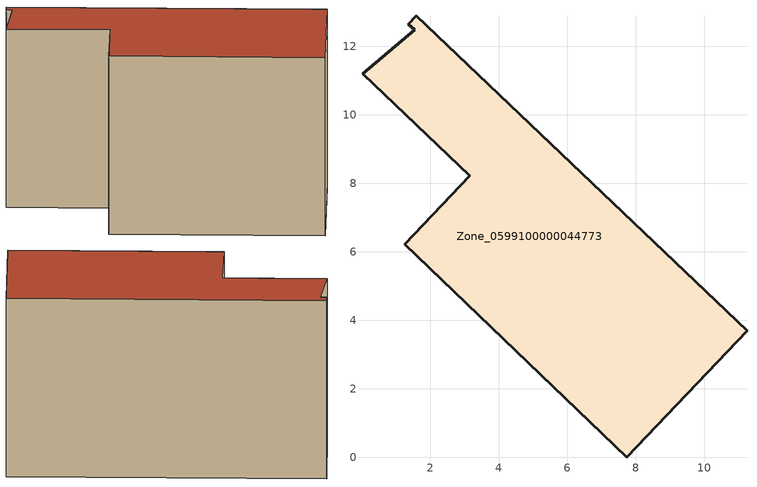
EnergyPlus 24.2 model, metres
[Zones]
Zone_0599100000044773
 floor ground (C_G): 0.02,11.2 1.55,12.49 1.36,12.65 1.59,12.9 11.25,3.7 7.74,0 1.25,6.22 3.15,8.22 z3.11
 wall outside (C_F): 1.25,6.22 7.74,0 11.25,3.7 1.59,12.9 1.36,12.65 1.55,12.49 0.02,11.2 3.15,8.22 1.25,6.22 z3.11:11.17
 roof outside (C_R): 1.55,12.49 0.02,11.2 3.15,8.22 1.25,6.22 7.74,0 11.25,3.7 1.59,12.9 1.36,12.65 z11.17
[BUILDING]
Pand.0599100000044773: North Axis=0; Terrain=City; Loads Convergence Tolerance Value=0.04; Temperature Convergence Tolerance Value=0.4; Solar Distribution=FullExterior; Maximum Number of Warmup Days=25; Minimum Number of Warmup Days=1
[Site:Location]
Rotterdam.The.Hague.AP_ZH_NLD Design_Conditions: Latitude=51.96; Longitude=4.45; Time Zone=1; Elevation=-4.5
[SITE:GROUNDTEMPERATURE:BUILDINGSURFACE]
18, 18, 18, 18, 18, 18, 18, 18, 18, 18, 18, 18
[MATERIAL] Thermal Absorptance=0.9; Solar Absorptance=0.7; Visible Absorptance=0.7
Name | Roughness | Thickness | Conductivity | Density | Specific Heat
G.TI.1975-1991 | MediumSmooth | 0.15 | 0.288461 | 540 | 1210
F.TI.1975-1991 | Rough | 0.3 | 0.230769 | 1920 | 840
R.TI.1975-1991 | MediumRough | 0.2 | 0.153846 | 1500 | 1000
[CONSTRUCTION]
C_G: G.TI.1975-1991
C_F: F.TI.1975-1991
C_R: R.TI.1975-1991
[ZONE]
Zone_0599100000044773: Type=1; Multiplier=1; Ceiling Height=Autocalculate; Volume=Autocalculate; Floor Area=autocalculate; Part of Total Floor Area=Yes
[ZONEINFILTRATION:DESIGNFLOWRATE]
Infil_Zone_0599100000044773: Zone or ZoneList or Space or SpaceList=Zone_0599100000044773; Schedule=AlwaysOn; Design Flow Rate Calculation Method=Flow/Area; Flow Rate per Floor Area=0.003; Constant Term Coefficient=1; Temperature Term Coefficient=0; Velocity Term Coefficient=0; Velocity Squared Term Coefficient=0
[HVACTEMPLATE:ZONE:IDEALLOADSAIRSYSTEM]
Zone_0599100000044773: Maximum Heating Supply Air Temperature=50; Minimum Cooling Supply Air Temperature=13; Maximum Heating Supply Air Humidity Ratio=0.0156; Minimum Cooling Supply Air Humidity Ratio=0.0077; Heating Limit=NoLimit; Cooling Limit=NoLimit; Dehumidification Control Type=ConstantSensibleHeatRatio; Cooling Sensible Heat Ratio=0.7; Dehumidification Setpoint=60; Humidification Control Type=None; Humidification Setpoint=30; Outdoor Air Method=None; Outdoor Air Flow Rate per Person=0.00944; Outdoor Air Flow Rate per Zone Floor Area=0; Outdoor Air Flow Rate per Zone=0; Demand Controlled Ventilation Type=None; Outdoor Air Economizer Type=NoEconomizer; Heat Recovery Type=None; Sensible Heat Recovery Effectiveness=0.7; Latent Heat Recovery Effectiveness=0.65
[ZONECONTROL:THERMOSTAT]
ThermostatControl_Zone_0599100000044773: Zone or ZoneList=Zone_0599100000044773; Control Type Schedule=DualSetpointControlType; Control 1=Thermostat_Zone_0599100000044773; Temperature Difference Between Cutout And Setpoint=0
[THERMOSTATSETPOINT:DUALSETPOINT]
Thermostat_Zone_0599100000044773: Heating Setpoint Temperature Schedule=HeatingSetpoint_Zone_0599100000044773; Cooling Setpoint Temperature Schedule=CoolingSetpoint_Zone_0599100000044773
[SCHEDULE:COMPACT]
HeatingSetpoint_Zone_0599100000044773: Through: 12/31, For: AllDays, Until: 24:00, 21
CoolingSetpoint_Zone_0599100000044773: Through: 12/31, For: AllDays, Until: 24:00, 24
DualSetpointControlType: Through: 12/31, For: AllDays, Until: 24:00, 4
AlwaysOn: Through: 12/31, For: AllDays, Until: 24:00, 1
